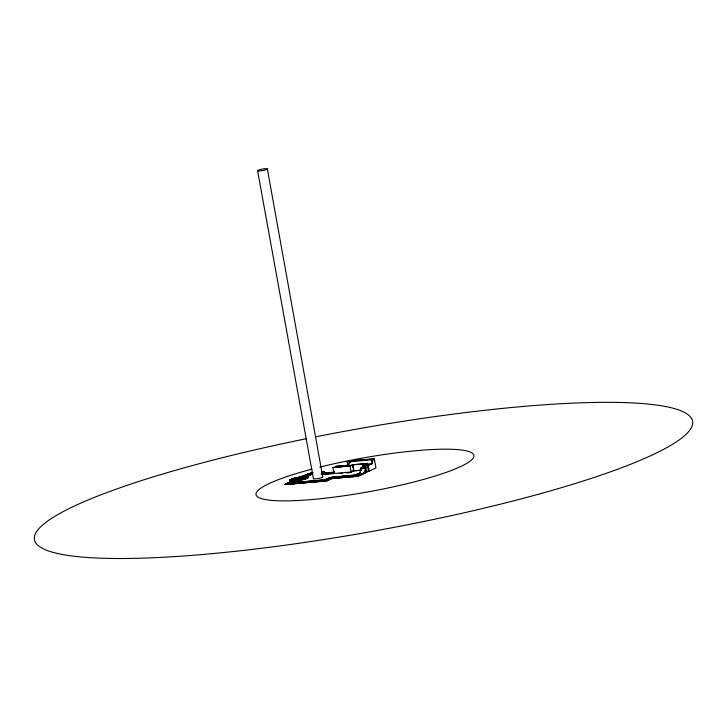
<?xml version="1.0" encoding="UTF-8"?>
<svg xmlns="http://www.w3.org/2000/svg" width="727" height="727" viewBox="0 0 727 727"><rect width="100%" height="100%" fill="white"/><g stroke="black" fill="none" stroke-linecap="round" stroke-linejoin="round"><path stroke-width="1.09" d="M367.471 467.061C366.453 467.17 370.325 463.044 372.279 463.771L367.753 464.162L363.445 466.152A1.608 0.809 85 0 0 362.964 467.852M285.175 484.555L327.041 480.929L332.23 478.53L358.138 476.285L366.817 472.277L366.708 471.678L360.319 474.422A5.271 0.818 -10.2 0 1 353.876 475.921L353.367 476.585A5.271 0.818 -10.2 0 0 360.428 475.022L366.272 472.323L365.408 466.952L360.883 467.343L360.692 469.169A8.406 4.244 85 0 1 359.583 472.868L358.293 474.313L353.367 476.585L328.077 478.775L322.897 481.174L289.51 484.064A3.944 0.609 -10.2 0 1 288.01 483.482C278.077 487.453 295.553 478.466 297.534 480.738A9.315 1.445 -10.2 0 0 306.112 478.711L307.376 478.166A9.315 1.445 -10.2 0 0 306.458 476.867C286.138 478.439 312.91 476.767 310.256 474.477A5.471 0.845 -10.2 0 1 312.192 473.813M366.817 472.277L366.272 472.323L365.408 466.952L365.208 468.779A8.406 4.244 85 0 1 364.109 472.477C362.155 476.112 348.924 476.23 360.701 472.832M289.5 480.511C295.716 481.156 289.782 482.519 289.564 480.12L293.454 478.439L301.332 476.839M289.564 480.829L289.564 480.12M374.432 461.654L373.923 458.973L349.714 461.072L349.714 462.608A9.042 4.562 85 0 1 348.778 465.307L348.46 465.834L347.76 461.972L350.114 460.891M296.743 480.892L292.172 483.001L296.743 480.892L304.595 479.284L308.439 477.612L307.839 476.585L304.904 476.948M308.439 477.612L308.466 476.867M306.512 474.558C328.295 467.225 287.001 481.61 306.258 474.913M324.533 472.132L323.715 473.295L324.587 472.45L324.151 471.787L321.543 471.559M367.726 466.016L367.889 465.289L372.578 463.272L371.97 459.873L374.314 458.792L375.977 467.988L368.589 471.405L365.645 471.659M288.028 483.473L293.49 480.947L296.88 480.656C279.168 486.654 306.576 478.093 308.384 477.276M289.619 480.438L293.517 478.766L301.469 477.148M321.398 471.605A9.596 1.481 -10.2 0 1 323.988 472.605L323.133 473.45L324.342 472.895M292.118 482.664L324.506 479.865L328.013 478.439A5.271 0.818 -10.2 0 1 335.083 476.876L332.612 478.384M335.32 477.13L335.138 477.212A5.271 0.818 -10.2 0 0 328.077 478.775L324.742 479.956L291.345 482.846M290.437 481.056A9.315 1.445 -10.2 0 1 290.655 479.893L291.472 479.547M296.88 479.075L294.217 479.311L303.195 478.666L300.287 478.739L300.442 479.611M312.228 472.85A9.596 1.481 -10.2 0 0 309.966 473.395L300.433 477.003A9.315 1.445 -10.2 0 0 291.854 479.011L290.6 479.575A9.315 1.445 -10.2 0 0 291.509 480.856L292.917 480.865L287.528 483.519L324.742 479.956M287.528 483.519L292.427 481.256M290.655 479.893L291.918 479.347A9.315 1.445 -10.2 0 1 300.487 477.33C305.122 475.712 306.376 474.158 310.193 474.131A5.471 0.845 -10.2 0 1 312.137 473.477M305.658 476.776C324.887 469.542 297.452 477.303 308.53 477.203M294.271 479.584L303.195 478.666M307.376 478.166L306.558 478.52M334.511 472.141L323.288 473.004L321.461 474.222L333.884 473.241L332.857 467.525L345.816 466.28A5.253 0.809 -10.2 0 0 352.849 464.726L367.626 463.444L367.753 464.162M323.361 472.995L323.742 472.968M347.86 465.307L335.71 466.361L347.86 465.307L347.27 462.018L349.614 460.927L374.314 458.792M339.046 467.288L340.718 466.507L352.977 465.444L352.849 464.726L350.023 466.034L332.857 467.525M349.714 462.581L350.359 462.281M333.884 473.241L333.947 473.577M360.183 472.859L355.603 475.34L333.084 477.048L324.506 479.865M339.245 473.477L342.281 473.332M289.201 484.209L322.843 480.847A3.98 0.618 -10.2 0 0 328.168 479.675L331.439 478.157L353.304 476.267L332.166 478.212L326.986 480.602L285.12 484.227M373.923 458.828L371.579 459.909L372.188 463.299M360.319 474.422L360.428 475.022L335.138 477.212L335.356 476.748M363.255 467.488L362.891 465.471L366.944 463.599L352.604 464.844L353.695 470.896L351.423 471.941L321.561 474.649M362.891 465.471L367.626 463.444M341.572 477.603L344.098 476.439M367.889 465.289L372.578 463.272A9.042 4.562 85 0 1 372.442 463.517M342.226 477.548L344.752 476.385M356.53 474.913L360.247 473.195M353.049 476.73L353.04 476.112L358.029 475.685L366.708 471.678M363.427 473.422L366.235 472.123M355.894 475.422L360.837 474.84M328.958 477.975L327.541 478.82M333.084 477.048L330.231 477.63M333.975 476.921L335.42 477.085M374.06 459.573L349.851 461.818M347.27 462.018L347.76 461.972M365.254 467.861L367.907 467.625A1.608 0.809 85 0 1 368.362 465.725L363.445 466.152L363.318 465.434M360.728 468.733L365.254 468.342M310.465 474.549L309.938 474.249L304.986 476.539L306.394 476.53A9.315 1.445 -10.2 0 1 307.312 477.83L306.049 478.375A9.315 1.445 -10.2 0 1 297.47 480.402M321.279 473.613L334.565 472.459M351.677 470.978L361.328 470.142M353.695 470.896L361.419 470.224M321.161 474.222L334.193 473.095M346.734 472.95L350.078 472.659M367.335 471.241L369.307 471.069L368.28 465.253M358.293 474.313L362.818 473.922M355.548 475.004L334.684 477.185M335.083 476.885L355.839 475.085M321.607 471.887L324.587 472.45M257.585 170.627L313.437 478.739M367.907 467.625L368.589 471.405M358.029 475.685L358.138 476.285M353.177 466.516L353.749 469.715M351.423 471.941L351.505 472.414M350.023 466.034L351.196 472.559M333.775 470.76L334.057 472.314M328.168 479.675L328.222 479.993A3.98 0.618 -10.2 0 1 322.897 481.174L322.843 480.847M267.363 169A4.98 0.772 -10.2 0 1 259.793 170.936A4.98 0.772 -10.2 0 1 260.266 169.5A4.98 0.772 -10.2 0 1 267.363 169L322.761 477.021M308.094 474.304L309.956 473.695A9.596 1.481 -10.2 0 1 312.292 473.168M289.528 484.064L289.464 483.737A3.944 0.609 -10.2 0 1 287.956 483.155L288.01 483.482M352.977 465.444A5.253 0.809 -10.2 0 1 352.177 465.762M339.836 467.134A1.454 1.236 65.2 0 1 340.718 466.507M321.452 471.923A9.596 1.481 -10.2 0 1 324.042 472.923M315.5 436.863A334.375 51.735 -10.2 0 1 670.667 445.424A334.375 51.735 -10.2 0 1 109.241 558.418A334.375 51.735 -10.2 0 1 306.53 438.672M319.698 467.143A110.695 17.13 -10.2 0 1 473.686 457.138A110.695 17.13 -10.2 0 1 306.549 499.967A110.695 17.13 -10.2 0 1 311.91 469.142M313.737 478.293A4.88 0.754 -10.2 0 0 317.617 478.657A4.962 0.763 -10.2 0 0 322.252 476.721M299.724 478.384L299.088 478.675L301.423 478.239L299.724 478.384"/></g></svg>
